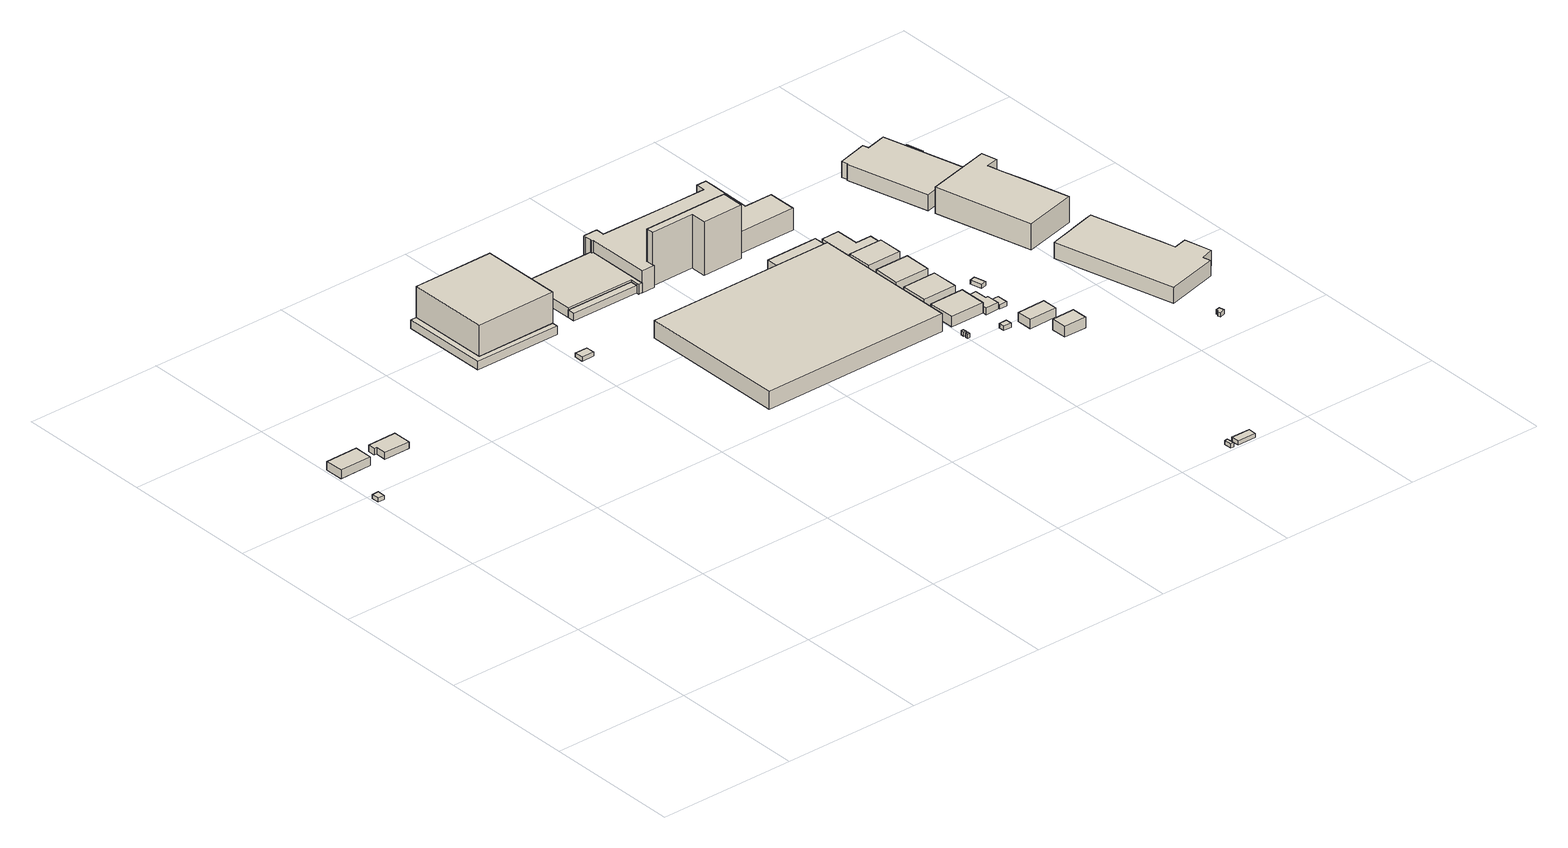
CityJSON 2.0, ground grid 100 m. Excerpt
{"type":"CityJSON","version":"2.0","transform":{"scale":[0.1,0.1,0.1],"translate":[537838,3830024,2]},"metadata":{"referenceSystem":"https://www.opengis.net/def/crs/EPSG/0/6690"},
"CityObjects":{
"building1":{"type":"Building","attributes":{"class":"3001","BuildingDetailAttribute.specifiedBuildingCoverageRate":0.6,"BuildingDetailAttribute.surveyYear":2017,"BuildingHighTideRiskAttribute.description":"1","BuildingHighTideRiskAttribute.rank":"2","BuildingHighTideRiskAttribute.depth":2.77,"BuildingIDAttribute.prefecture":"27","BuildingIDAttribute.city":"27125"},"geometry":[{"type":"Solid","lod":"1","boundaries":[[[[0,1,2,3]],[[2,4,5,3]],[[1,6,4,2]],[[0,7,6,1]],[[3,5,7,0]],[[4,6,7,5]]]]}]},
"building2":{"type":"Building","attributes":{"計測周辺長":74,"1/2500図郭":92,"区名":"住之江区","町丁目名称":"南港南４丁目","街区番号":2,"class":"3001","usage":"431","measuredHeight":6.2,"storeysAboveGround":2,"BuildingDetailAttribute.buildingRoofEdgeArea":314.36,"BuildingDetailAttribute.buildingStructureType":"610","BuildingDetailAttribute.buildingStructureOrgType":"2","BuildingDetailAttribute.detailedUsage":"1720","BuildingDetailAttribute.specifiedBuildingCoverageRate":0.6,"BuildingDetailAttribute.surveyYear":2017,"BuildingHighTideRiskAttribute.description":"1","BuildingHighTideRiskAttribute.rank":"2","BuildingHighTideRiskAttribute.depth":2.23,"BuildingIDAttribute.prefecture":"27","BuildingIDAttribute.city":"27125"},"geometry":[{"type":"Solid","lod":"1","boundaries":[[[[8,9,10,11]],[[10,12,13,11]],[[9,14,12,10]],[[8,15,14,9]],[[11,13,15,8]],[[12,14,15,13]]]]}]},
"building3":{"type":"Building","attributes":{"計測周辺長":69.24,"1/2500図郭":92,"区名":"住之江区","町丁目名称":"南港南４丁目","街区番号":2,"class":"3001","usage":"431","measuredHeight":4.8,"storeysAboveGround":1,"BuildingDetailAttribute.buildingRoofEdgeArea":267.5,"BuildingDetailAttribute.buildingStructureType":"601","BuildingDetailAttribute.buildingStructureOrgType":"1","BuildingDetailAttribute.detailedUsage":"1720","BuildingDetailAttribute.specifiedBuildingCoverageRate":0.6,"BuildingDetailAttribute.surveyYear":2017,"BuildingHighTideRiskAttribute.description":"1","BuildingHighTideRiskAttribute.rank":"2","BuildingHighTideRiskAttribute.depth":2.29,"BuildingIDAttribute.prefecture":"27","BuildingIDAttribute.city":"27125"},"geometry":[{"type":"Solid","lod":"1","boundaries":[[[[16,17,18,19,20,21]],[[20,22,23,21]],[[19,24,22,20]],[[18,25,24,19]],[[17,26,25,18]],[[16,27,26,17]],[[21,23,27,16]],[[22,24,25,26,27,23]]]]}]},
"building4":{"type":"Building","attributes":{"計測周辺長":254.71,"1/2500図郭":92,"区名":"住之江区","町丁目名称":"南港南４丁目","街区番号":1,"class":"3003","usage":"431","measuredHeight":6.1,"storeysAboveGround":5,"BuildingDetailAttribute.buildingRoofEdgeArea":4054.88,"BuildingDetailAttribute.buildingStructureType":"603","BuildingDetailAttribute.buildingStructureOrgType":"3","BuildingDetailAttribute.detailedUsage":"1720","BuildingDetailAttribute.specifiedBuildingCoverageRate":0.6,"BuildingDetailAttribute.surveyYear":2017,"BuildingHighTideRiskAttribute.description":"1","BuildingHighTideRiskAttribute.rank":"2","BuildingHighTideRiskAttribute.depth":2,"BuildingIDAttribute.prefecture":"27","BuildingIDAttribute.city":"27125"},"geometry":[{"type":"Solid","lod":"1","boundaries":[[[[28,29,30,31,32,33]],[[32,34,35,33]],[[31,36,34,32]],[[30,37,36,31]],[[29,38,37,30]],[[28,39,38,29]],[[33,35,39,28]],[[34,36,37,38,39,35]]]]}]},
"building5":{"type":"Building","attributes":{"計測周辺長":254.71,"1/2500図郭":92,"区名":"住之江区","町丁目名称":"南港南４丁目","街区番号":1,"class":"3002","usage":"431","measuredHeight":29.1,"storeysAboveGround":5,"BuildingDetailAttribute.buildingRoofEdgeArea":4054.88,"BuildingDetailAttribute.buildingStructureType":"603","BuildingDetailAttribute.buildingStructureOrgType":"3","BuildingDetailAttribute.detailedUsage":"1720","BuildingDetailAttribute.specifiedBuildingCoverageRate":0.6,"BuildingDetailAttribute.surveyYear":2017,"BuildingHighTideRiskAttribute.description":"1","BuildingHighTideRiskAttribute.rank":"2","BuildingHighTideRiskAttribute.depth":2.08,"BuildingIDAttribute.prefecture":"27","BuildingIDAttribute.city":"27125"},"geometry":[{"type":"Solid","lod":"1","boundaries":[[[[40,41,42,43]],[[42,44,45,43]],[[41,46,44,42]],[[40,47,46,41]],[[43,45,47,40]],[[44,46,47,45]]]]}]},
"building6":{"type":"Building","attributes":{"class":"3001","BuildingDetailAttribute.specifiedBuildingCoverageRate":0.6,"BuildingDetailAttribute.surveyYear":2017,"BuildingHighTideRiskAttribute.description":"1","BuildingHighTideRiskAttribute.rank":"2","BuildingHighTideRiskAttribute.depth":2.08,"BuildingIDAttribute.prefecture":"27","BuildingIDAttribute.city":"27125"},"geometry":[{"type":"Solid","lod":"1","boundaries":[[[[48,49,50,51]],[[50,52,53,51]],[[49,54,52,50]],[[48,55,54,49]],[[51,53,55,48]],[[52,54,55,53]]]]}]},
"building7":{"type":"Building","attributes":{"計測周辺長":212.27,"1/2500図郭":92,"区名":"住之江区","町丁目名称":"南港南４丁目","街区番号":1,"class":"3001","usage":"431","measuredHeight":5.3,"storeysAboveGround":1,"BuildingDetailAttribute.buildingRoofEdgeArea":2729.5,"BuildingDetailAttribute.buildingStructureType":"610","BuildingDetailAttribute.buildingStructureOrgType":"2","BuildingDetailAttribute.detailedUsage":"1720","BuildingDetailAttribute.specifiedBuildingCoverageRate":0.6,"BuildingDetailAttribute.surveyYear":2017,"BuildingHighTideRiskAttribute.description":"1","BuildingHighTideRiskAttribute.rank":"2","BuildingHighTideRiskAttribute.depth":2.12,"BuildingIDAttribute.prefecture":"27","BuildingIDAttribute.city":"27125"},"geometry":[{"type":"Solid","lod":"1","boundaries":[[[[56,57,58,59]],[[58,60,61,59]],[[57,62,60,58]],[[56,63,62,57]],[[59,61,63,56]],[[60,62,63,61]]]]}]},
"building8":{"type":"Building","attributes":{"計測周辺長":212.27,"1/2500図郭":92,"区名":"住之江区","町丁目名称":"南港南４丁目","街区番号":1,"class":"3001","usage":"431","measuredHeight":6.9,"storeysAboveGround":1,"BuildingDetailAttribute.buildingRoofEdgeArea":2729.5,"BuildingDetailAttribute.buildingStructureType":"610","BuildingDetailAttribute.buildingStructureOrgType":"2","BuildingDetailAttribute.detailedUsage":"1720","BuildingDetailAttribute.specifiedBuildingCoverageRate":0.6,"BuildingDetailAttribute.surveyYear":2017,"BuildingHighTideRiskAttribute.description":"1","BuildingHighTideRiskAttribute.rank":"2","BuildingHighTideRiskAttribute.depth":2.21,"BuildingIDAttribute.prefecture":"27","BuildingIDAttribute.city":"27125"},"geometry":[{"type":"Solid","lod":"1","boundaries":[[[[64,65,66,67,68,69,70,71,72]],[[71,73,74,72]],[[70,75,73,71]],[[69,76,75,70]],[[68,77,76,69]],[[67,78,77,68]],[[66,79,78,67]],[[65,80,79,66]],[[64,81,80,65]],[[72,74,81,64]],[[73,75,76,77,78,79,80,81,74]]]]}]},
"building9":{"type":"Building","attributes":{"計測周辺長":495.86,"1/2500図郭":92,"区名":"住之江区","町丁目名称":"南港南４丁目","街区番号":2,"class":"3001","usage":"431","measuredHeight":12.7,"storeysAboveGround":1,"BuildingDetailAttribute.buildingRoofEdgeArea":15133.29,"BuildingDetailAttribute.buildingStructureType":"610","BuildingDetailAttribute.buildingStructureOrgType":"2","BuildingDetailAttribute.detailedUsage":"1720","BuildingDetailAttribute.specifiedBuildingCoverageRate":0.6,"BuildingDetailAttribute.surveyYear":2017,"BuildingHighTideRiskAttribute.description":"1","BuildingHighTideRiskAttribute.rank":"2","BuildingHighTideRiskAttribute.depth":2.36,"BuildingIDAttribute.prefecture":"27","BuildingIDAttribute.city":"27125"},"geometry":[{"type":"Solid","lod":"1","boundaries":[[[[82,83,84,85]],[[84,86,87,85]],[[83,88,86,84]],[[82,89,88,83]],[[85,87,89,82]],[[86,88,89,87]]]]}]},
"building10":{"type":"Building","attributes":{"class":"3002","measuredHeight":38.7,"BuildingDetailAttribute.specifiedBuildingCoverageRate":0.6,"BuildingDetailAttribute.surveyYear":2017,"BuildingHighTideRiskAttribute.description":"1","BuildingHighTideRiskAttribute.rank":"2","BuildingHighTideRiskAttribute.depth":1.94,"BuildingIDAttribute.prefecture":"27","BuildingIDAttribute.city":"27125"},"geometry":[{"type":"Solid","lod":"1","boundaries":[[[[90,91,92,93,94,95,96,97]],[[96,98,99,97]],[[95,100,98,96]],[[94,101,100,95]],[[93,102,101,94]],[[92,103,102,93]],[[91,104,103,92]],[[90,105,104,91]],[[97,99,105,90]],[[98,100,101,102,103,104,105,99]]]]}]},
"building11":{"type":"Building","attributes":{"class":"3001","BuildingDetailAttribute.specifiedBuildingCoverageRate":0.6,"BuildingDetailAttribute.surveyYear":2017,"BuildingTsunamiRiskAttribute.description":"1","BuildingTsunamiRiskAttribute.rank":"1","BuildingTsunamiRiskAttribute.depth":0.15,"BuildingHighTideRiskAttribute.description":"1","BuildingHighTideRiskAttribute.rank":"2","BuildingHighTideRiskAttribute.depth":2.57,"BuildingIDAttribute.prefecture":"27","BuildingIDAttribute.city":"27125"},"geometry":[{"type":"Solid","lod":"1","boundaries":[[[[106,107,108,109]],[[108,110,111,109]],[[107,112,110,108]],[[106,113,112,107]],[[109,111,113,106]],[[110,112,113,111]]]]}]},
"building12":{"type":"Building","attributes":{"class":"3001","BuildingDetailAttribute.specifiedBuildingCoverageRate":0.6,"BuildingDetailAttribute.surveyYear":2017,"BuildingTsunamiRiskAttribute.description":"1","BuildingTsunamiRiskAttribute.rank":"1","BuildingTsunamiRiskAttribute.depth":0.1,"BuildingHighTideRiskAttribute.description":"1","BuildingHighTideRiskAttribute.rank":"2","BuildingHighTideRiskAttribute.depth":2.52,"BuildingIDAttribute.prefecture":"27","BuildingIDAttribute.city":"27125"},"geometry":[{"type":"Solid","lod":"1","boundaries":[[[[114,115,116,117]],[[116,118,119,117]],[[115,120,118,116]],[[114,121,120,115]],[[117,119,121,114]],[[118,120,121,119]]]]}]},
"building13":{"type":"Building","attributes":{"計測周辺長":381.72,"1/2500図郭":92,"区名":"住之江区","町丁目名称":"南港南４丁目","街区番号":1,"class":"3002","usage":"431","measuredHeight":15.7,"storeysAboveGround":3,"BuildingDetailAttribute.buildingRoofEdgeArea":4845.33,"BuildingDetailAttribute.buildingStructureType":"603","BuildingDetailAttribute.buildingStructureOrgType":"3","BuildingDetailAttribute.detailedUsage":"1720","BuildingDetailAttribute.specifiedBuildingCoverageRate":0.6,"BuildingDetailAttribute.surveyYear":2017,"BuildingHighTideRiskAttribute.description":"1","BuildingHighTideRiskAttribute.rank":"2","BuildingHighTideRiskAttribute.depth":2.08,"BuildingIDAttribute.prefecture":"27","BuildingIDAttribute.city":"27125"},"geometry":[{"type":"Solid","lod":"1","boundaries":[[[[122,123,124,125,126,127,128,129,130,131,132,133,134,135,136,137,138,139,140,141,142,143,144,145,146,147,148]],[[147,149,150,148]],[[146,151,149,147]],[[145,152,151,146]],[[144,153,152,145]],[[143,154,153,144]],[[142,155,154,143]],[[141,156,155,142]],[[140,157,156,141]],[[139,158,157,140]],[[138,159,158,139]],[[137,160,159,138]],[[136,161,160,137]],[[135,162,161,136]],[[134,163,162,135]],[[133,164,163,134]],[[132,165,164,133]],[[131,166,165,132]],[[130,167,166,131]],[[129,168,167,130]],[[128,169,168,129]],[[127,170,169,128]],[[126,171,170,127]],[[125,172,171,126]],[[124,173,172,125]],[[123,174,173,124]],[[122,175,174,123]],[[148,150,175,122]],[[149,151,152,153,154,155,156,157,158,159,160,161,162,163,164,165,166,167,168,169,170,171,172,173,174,175,150]]]]}]},
"building14":{"type":"Building","attributes":{"class":"3001","BuildingDetailAttribute.specifiedBuildingCoverageRate":0.6,"BuildingDetailAttribute.surveyYear":2017,"BuildingHighTideRiskAttribute.description":"1","BuildingHighTideRiskAttribute.rank":"2","BuildingHighTideRiskAttribute.depth":2.5,"BuildingIDAttribute.prefecture":"27","BuildingIDAttribute.city":"27125"},"geometry":[{"type":"Solid","lod":"1","boundaries":[[[[176,177,178,179]],[[178,180,181,179]],[[177,182,180,178]],[[176,183,182,177]],[[179,181,183,176]],[[180,182,183,181]]]]}]},
"building15":{"type":"Building","attributes":{"class":"3001","BuildingDetailAttribute.specifiedBuildingCoverageRate":0.6,"BuildingDetailAttribute.surveyYear":2017,"BuildingHighTideRiskAttribute.description":"1","BuildingHighTideRiskAttribute.rank":"2","BuildingHighTideRiskAttribute.depth":2.52,"BuildingIDAttribute.prefecture":"27","BuildingIDAttribute.city":"27125"},"geometry":[{"type":"Solid","lod":"1","boundaries":[[[[184,185,186,187]],[[186,188,189,187]],[[185,190,188,186]],[[184,191,190,185]],[[187,189,191,184]],[[188,190,191,189]]]]}]},
"building16":{"type":"Building","attributes":{"計測周辺長":94.96,"1/2500図郭":92,"区名":"住之江区","町丁目名称":"南港南４丁目","街区番号":2,"class":"3001","usage":"431","measuredHeight":7,"storeysAboveGround":2,"BuildingDetailAttribute.buildingRoofEdgeArea":342.16,"BuildingDetailAttribute.buildingStructureType":"610","BuildingDetailAttribute.buildingStructureOrgType":"2","BuildingDetailAttribute.detailedUsage":"1720","BuildingDetailAttribute.specifiedBuildingCoverageRate":0.6,"BuildingDetailAttribute.surveyYear":2017,"BuildingHighTideRiskAttribute.description":"1","BuildingHighTideRiskAttribute.rank":"2","BuildingHighTideRiskAttribute.depth":2.12,"BuildingIDAttribute.prefecture":"27","BuildingIDAttribute.city":"27125"},"geometry":[{"type":"Solid","lod":"1","boundaries":[[[[192,193,194,195]],[[194,196,197,195]],[[193,198,196,194]],[[192,199,198,193]],[[195,197,199,192]],[[196,198,199,197]]]]}]},
"building17":{"type":"Building","attributes":{"計測周辺長":127.09,"1/2500図郭":92,"区名":"住之江区","町丁目名称":"南港南４丁目","街区番号":2,"class":"3003","usage":"431","measuredHeight":7.4,"storeysAboveGround":1,"BuildingDetailAttribute.buildingRoofEdgeArea":707.1,"BuildingDetailAttribute.buildingStructureType":"610","BuildingDetailAttribute.buildingStructureOrgType":"2","BuildingDetailAttribute.detailedUsage":"1720","BuildingDetailAttribute.specifiedBuildingCoverageRate":0.6,"BuildingDetailAttribute.surveyYear":2017,"BuildingHighTideRiskAttribute.description":"1","BuildingHighTideRiskAttribute.rank":"2","BuildingHighTideRiskAttribute.depth":2.4,"BuildingIDAttribute.prefecture":"27","BuildingIDAttribute.city":"27125"},"geometry":[{"type":"Solid","lod":"1","boundaries":[[[[200,201,202,203,204]],[[203,205,206,204]],[[202,207,205,203]],[[201,208,207,202]],[[200,209,208,201]],[[204,206,209,200]],[[205,207,208,209,206]]]]}]},
"building18":{"type":"Building","attributes":{"class":"3001","measuredHeight":3.3,"BuildingDetailAttribute.specifiedBuildingCoverageRate":0.6,"BuildingDetailAttribute.surveyYear":2017,"BuildingTsunamiRiskAttribute.description":"1","BuildingTsunamiRiskAttribute.rank":"1","BuildingTsunamiRiskAttribute.depth":0.22,"BuildingHighTideRiskAttribute.description":"1","BuildingHighTideRiskAttribute.rank":"2","BuildingHighTideRiskAttribute.depth":2.61,"BuildingIDAttribute.prefecture":"27","BuildingIDAttribute.city":"27125"},"geometry":[{"type":"Solid","lod":"1","boundaries":[[[[210,211,212,213]],[[212,214,215,213]],[[211,216,214,212]],[[210,217,216,211]],[[213,215,217,210]],[[214,216,217,215]]]]}]},
"building19":{"type":"Building","attributes":{"計測周辺長":88.94,"1/2500図郭":92,"区名":"住之江区","町丁目名称":"南港南４丁目","街区番号":2,"class":"3003","usage":"431","measuredHeight":7.3,"storeysAboveGround":1,"BuildingDetailAttribute.buildingRoofEdgeArea":486.37,"BuildingDetailAttribute.buildingStructureType":"610","BuildingDetailAttribute.buildingStructureOrgType":"2","BuildingDetailAttribute.detailedUsage":"1720","BuildingDetailAttribute.specifiedBuildingCoverageRate":0.6,"BuildingDetailAttribute.surveyYear":2017,"BuildingHighTideRiskAttribute.description":"1","BuildingHighTideRiskAttribute.rank":"2","BuildingHighTideRiskAttribute.depth":2.67,"BuildingIDAttribute.prefecture":"27","BuildingIDAttribute.city":"27125"},"geometry":[{"type":"Solid","lod":"1","boundaries":[[[[218,219,220,221]],[[220,222,223,221]],[[219,224,222,220]],[[218,225,224,219]],[[221,223,225,218]],[[222,224,225,223]]]]}]},
"building20":{"type":"Building","attributes":{"計測周辺長":12.8,"1/2500図郭":92,"区名":"住之江区","町丁目名称":"南港南４丁目","街区番号":2,"class":"3001","usage":"431","storeysAboveGround":1,"BuildingDetailAttribute.buildingRoofEdgeArea":8.42,"BuildingDetailAttribute.buildingStructureType":"610","BuildingDetailAttribute.buildingStructureOrgType":"2","BuildingDetailAttribute.detailedUsage":"1720","BuildingDetailAttribute.specifiedBuildingCoverageRate":0.6,"BuildingDetailAttribute.surveyYear":2017,"BuildingHighTideRiskAttribute.description":"1","BuildingHighTideRiskAttribute.rank":"2","BuildingHighTideRiskAttribute.depth":2.2,"BuildingIDAttribute.prefecture":"27","BuildingIDAttribute.city":"27125"},"geometry":[{"type":"Solid","lod":"1","boundaries":[[[[226,227,228,229]],[[228,230,231,229]],[[227,232,230,228]],[[226,233,232,227]],[[229,231,233,226]],[[230,232,233,231]]]]}]},
"building21":{"type":"Building","attributes":{"計測周辺長":88.98,"1/2500図郭":92,"区名":"住之江区","町丁目名称":"南港南４丁目","街区番号":2,"class":"3003","usage":"431","measuredHeight":7.3,"storeysAboveGround":1,"BuildingDetailAttribute.buildingRoofEdgeArea":487.19,"BuildingDetailAttribute.buildingStructureType":"610","BuildingDetailAttribute.buildingStructureOrgType":"2","BuildingDetailAttribute.detailedUsage":"1720","BuildingDetailAttribute.specifiedBuildingCoverageRate":0.6,"BuildingDetailAttribute.surveyYear":2017,"BuildingHighTideRiskAttribute.description":"1","BuildingHighTideRiskAttribute.rank":"2","BuildingHighTideRiskAttribute.depth":2.61,"BuildingIDAttribute.prefecture":"27","BuildingIDAttribute.city":"27125"},"geometry":[{"type":"Solid","lod":"1","boundaries":[[[[234,235,236,237]],[[236,238,239,237]],[[235,240,238,236]],[[234,241,240,235]],[[237,239,241,234]],[[238,240,241,239]]]]}]},
"building22":{"type":"Building","attributes":{"計測周辺長":127.09,"1/2500図郭":92,"区名":"住之江区","町丁目名称":"南港南４丁目","街区番号":2,"class":"3001","usage":"431","measuredHeight":4.8,"storeysAboveGround":1,"BuildingDetailAttribute.buildingRoofEdgeArea":707.1,"BuildingDetailAttribute.buildingStructureType":"610","BuildingDetailAttribute.buildingStructureOrgType":"2","BuildingDetailAttribute.detailedUsage":"1720","BuildingDetailAttribute.specifiedBuildingCoverageRate":0.6,"BuildingDetailAttribute.surveyYear":2017,"BuildingHighTideRiskAttribute.description":"1","BuildingHighTideRiskAttribute.rank":"2","BuildingHighTideRiskAttribute.depth":2.42,"BuildingIDAttribute.prefecture":"27","BuildingIDAttribute.city":"27125"},"geometry":[{"type":"Solid","lod":"1","boundaries":[[[[203,242,243,244,245,246,204]],[[246,247,248,204]],[[245,249,247,246]],[[244,250,249,245]],[[243,251,250,244]],[[242,252,251,243]],[[203,253,252,242]],[[204,248,253,203]],[[247,249,250,251,252,253,248]]]]}]},
"building23":{"type":"Building","attributes":{"class":"3003","measuredHeight":6.5,"BuildingDetailAttribute.specifiedBuildingCoverageRate":0.6,"BuildingDetailAttribute.surveyYear":2017,"BuildingTsunamiRiskAttribute.description":"1","BuildingTsunamiRiskAttribute.rank":"2","BuildingTsunamiRiskAttribute.depth":0.57,"BuildingHighTideRiskAttribute.description":"1","BuildingHighTideRiskAttribute.rank":"3","BuildingHighTideRiskAttribute.depth":3.23,"BuildingIDAttribute.prefecture":"27","BuildingIDAttribute.city":"27125"},"geometry":[{"type":"Solid","lod":"1","boundaries":[[[[254,255,256,257]],[[256,258,259,257]],[[255,260,258,256]],[[254,261,260,255]],[[257,259,261,254]],[[258,260,261,259]]]]}]},
"building24":{"type":"Building","attributes":{"計測周辺長":85.84,"1/2500図郭":92,"区名":"住之江区","町丁目名称":"南港南４丁目","街区番号":2,"class":"3003","usage":"431","measuredHeight":7,"storeysAboveGround":1,"BuildingDetailAttribute.buildingRoofEdgeArea":448.31,"BuildingDetailAttribute.buildingStructureType":"610","BuildingDetailAttribute.buildingStructureOrgType":"2","BuildingDetailAttribute.detailedUsage":"1720","BuildingDetailAttribute.specifiedBuildingCoverageRate":0.6,"BuildingDetailAttribute.surveyYear":2017,"BuildingHighTideRiskAttribute.description":"1","BuildingHighTideRiskAttribute.rank":"2","BuildingHighTideRiskAttribute.depth":2.79,"BuildingIDAttribute.prefecture":"27","BuildingIDAttribute.city":"27125"},"geometry":[{"type":"Solid","lod":"1","boundaries":[[[[262,263,264,265]],[[264,266,267,265]],[[263,268,266,264]],[[262,269,268,263]],[[265,267,269,262]],[[266,268,269,267]]]]}]},
"building25":{"type":"Building","attributes":{"計測周辺長":127.09,"1/2500図郭":92,"区名":"住之江区","町丁目名称":"南港南４丁目","街区番号":2,"class":"3001","usage":"431","storeysAboveGround":1,"BuildingDetailAttribute.buildingRoofEdgeArea":707.1,"BuildingDetailAttribute.buildingStructureType":"610","BuildingDetailAttribute.buildingStructureOrgType":"2","BuildingDetailAttribute.detailedUsage":"1720","BuildingDetailAttribute.specifiedBuildingCoverageRate":0.6,"BuildingDetailAttribute.surveyYear":2017,"BuildingHighTideRiskAttribute.description":"1","BuildingHighTideRiskAttribute.rank":"2","BuildingHighTideRiskAttribute.depth":2.6,"BuildingIDAttribute.prefecture":"27","BuildingIDAttribute.city":"27125"},"geometry":[{"type":"Solid","lod":"1","boundaries":[[[[270,271,272,273]],[[272,274,275,273]],[[271,276,274,272]],[[270,277,276,271]],[[273,275,277,270]],[[274,276,277,275]]]]}]},
"building26":{"type":"Building","attributes":{"class":"3001","measuredHeight":7.7,"BuildingDetailAttribute.specifiedBuildingCoverageRate":0.6,"BuildingDetailAttribute.surveyYear":2017,"BuildingTsunamiRiskAttribute.description":"1","BuildingTsunamiRiskAttribute.rank":"1","BuildingTsunamiRiskAttribute.depth":0.4,"BuildingHighTideRiskAttribute.description":"1","BuildingHighTideRiskAttribute.rank":"3","BuildingHighTideRiskAttribute.depth":3.05,"BuildingIDAttribute.prefecture":"27","BuildingIDAttribute.city":"27125"},"geometry":[{"type":"Solid","lod":"1","boundaries":[[[[278,279,280,281]],[[280,282,283,281]],[[279,284,282,280]],[[278,285,284,279]],[[281,283,285,278]],[[282,284,285,283]]]]}]},
"building27":{"type":"Building","attributes":{"計測周辺長":97.88,"1/2500図郭":92,"区名":"住之江区","町丁目名称":"南港南４丁目","街区番号":2,"class":"3001","usage":"431","measuredHeight":5.9,"storeysAboveGround":1,"BuildingDetailAttribute.buildingRoofEdgeArea":400.72,"BuildingDetailAttribute.buildingStructureType":"610","BuildingDetailAttribute.buildingStructureOrgType":"2","BuildingDetailAttribute.detailedUsage":"1720","BuildingDetailAttribute.specifiedBuildingCoverageRate":0.6,"BuildingDetailAttribute.surveyYear":2017,"BuildingHighTideRiskAttribute.description":"1","BuildingHighTideRiskAttribute.rank":"2","BuildingHighTideRiskAttribute.depth":2.79,"BuildingIDAttribute.prefecture":"27","BuildingIDAttribute.city":"27125"},"geometry":[{"type":"Solid","lod":"1","boundaries":[[[[286,287,288,289,290,291]],[[290,292,293,291]],[[289,294,292,290]],[[288,295,294,289]],[[287,296,295,288]],[[286,297,296,287]],[[291,293,297,286]],[[292,294,295,296,297,293]]]]}]},
"building28":{"type":"Building","attributes":{"計測周辺長":25.43,"1/2500図郭":92,"区名":"住之江区","町丁目名称":"南港南４丁目","街区番号":2,"class":"3001","usage":"431","storeysAboveGround":1,"BuildingDetailAttribute.buildingRoofEdgeArea":35.66,"BuildingDetailAttribute.buildingStructureType":"610","BuildingDetailAttribute.buildingStructureOrgType":"2","BuildingDetailAttribute.detailedUsage":"1720","BuildingDetailAttribute.specifiedBuildingCoverageRate":0.6,"BuildingDetailAttribute.surveyYear":2017,"BuildingTsunamiRiskAttribute.description":"1","BuildingTsunamiRiskAttribute.rank":"1","BuildingTsunamiRiskAttribute.depth":0.02,"BuildingHighTideRiskAttribute.description":"1","BuildingHighTideRiskAttribute.rank":"2","BuildingHighTideRiskAttribute.depth":2.58,"BuildingIDAttribute.prefecture":"27","BuildingIDAttribute.city":"27125"},"geometry":[{"type":"Solid","lod":"1","boundaries":[[[[298,299,300,301]],[[300,302,303,301]],[[299,304,302,300]],[[298,305,304,299]],[[301,303,305,298]],[[302,304,305,303]]]]}]},
"building29":{"type":"Building","attributes":{"計測周辺長":16.42,"1/2500図郭":92,"区名":"住之江区","町丁目名称":"南港南５丁目","街区番号":6,"class":"3001","usage":"431","storeysAboveGround":1,"BuildingDetailAttribute.buildingRoofEdgeArea":16.44,"BuildingDetailAttribute.buildingStructureType":"603","BuildingDetailAttribute.buildingStructureOrgType":"3","BuildingDetailAttribute.detailedUsage":"1720","BuildingDetailAttribute.specifiedBuildingCoverageRate":0.6,"BuildingDetailAttribute.surveyYear":2017,"BuildingTsunamiRiskAttribute.description":"1","BuildingTsunamiRiskAttribute.rank":"1","BuildingTsunamiRiskAttribute.depth":0.2,"BuildingIDAttribute.prefecture":"27","BuildingIDAttribute.city":"27125"},"geometry":[{"type":"Solid","lod":"1","boundaries":[[[[306,307,308,309,310,311]],[[310,312,313,311]],[[309,314,312,310]],[[308,315,314,309]],[[307,316,315,308]],[[306,317,316,307]],[[311,313,317,306]],[[312,314,315,316,317,313]]]]}]},
"building30":{"type":"Building","attributes":{"計測周辺長":26.34,"1/2500図郭":92,"区名":"住之江区","町丁目名称":"南港南５丁目","街区番号":5,"class":"3003","usage":"431","measuredHeight":5.2,"storeysAboveGround":1,"BuildingDetailAttribute.buildingRoofEdgeArea":29.38,"BuildingDetailAttribute.buildingStructureType":"603","BuildingDetailAttribute.buildingStructureOrgType":"3","BuildingDetailAttribute.detailedUsage":"1720","BuildingDetailAttribute.specifiedBuildingCoverageRate":0.6,"BuildingDetailAttribute.surveyYear":2017,"BuildingHighTideRiskAttribute.description":"1","BuildingHighTideRiskAttribute.rank":"2","BuildingHighTideRiskAttribute.depth":2.27,"BuildingIDAttribute.prefecture":"27","BuildingIDAttribute.city":"27125"},"geometry":[{"type":"Solid","lod":"1","boundaries":[[[[318,319,320,321]],[[320,322,323,321]],[[319,324,322,320]],[[318,325,324,319]],[[321,323,325,318]],[[322,324,325,323]]]]}]},
"building31":{"type":"Building","attributes":{"計測周辺長":277.01,"1/2500図郭":92,"区名":"住之江区","町丁目名称":"南港南５丁目","街区番号":5,"class":"3002","usage":"431","measuredHeight":11.5,"storeysAboveGround":1,"BuildingDetailAttribute.buildingRoofEdgeArea":3719.06,"BuildingDetailAttribute.buildingStructureType":"603","BuildingDetailAttribute.buildingStructureOrgType":"3","BuildingDetailAttribute.detailedUsage":"1720","BuildingDetailAttribute.specifiedBuildingCoverageRate":0.6,"BuildingDetailAttribute.surveyYear":2017,"BuildingTsunamiRiskAttribute.description":"1","BuildingTsunamiRiskAttribute.rank":"1","BuildingTsunamiRiskAttribute.depth":0.03,"BuildingHighTideRiskAttribute.description":"1","BuildingHighTideRiskAttribute.rank":"2","BuildingHighTideRiskAttribute.depth":2.3,"BuildingIDAttribute.prefecture":"27","BuildingIDAttribute.city":"27125"},"geometry":[{"type":"Solid","lod":"1","boundaries":[[[[326,327,328,329,330,331,332,333,334,335,336,337,338,339]],[[338,340,341,339]],[[337,342,340,338]],[[336,343,342,337]],[[335,344,343,336]],[[334,345,344,335]],[[333,346,345,334]],[[332,347,346,333]],[[331,348,347,332]],[[330,349,348,331]],[[329,350,349,330]],[[328,351,350,329]],[[327,352,351,328]],[[326,353,352,327]],[[339,341,353,326]],[[340,342,343,344,345,346,347,348,349,350,351,352,353,341]]]]}]},
"building32":{"type":"Building","attributes":{"計測周辺長":241.85,"1/2500図郭":92,"区名":"住之江区","町丁目名称":"南港南５丁目","街区番号":5,"class":"3002","usage":"431","measuredHeight":18.8,"storeysAboveGround":1,"BuildingDetailAttribute.buildingRoofEdgeArea":2951.81,"BuildingDetailAttribute.buildingStructureType":"603","BuildingDetailAttribute.buildingStructureOrgType":"3","BuildingDetailAttribute.detailedUsage":"1720","BuildingDetailAttribute.specifiedBuildingCoverageRate":0.6,"BuildingDetailAttribute.surveyYear":2017,"BuildingHighTideRiskAttribute.description":"1","BuildingHighTideRiskAttribute.rank":"2","BuildingHighTideRiskAttribute.depth":2.45,"BuildingIDAttribute.prefecture":"27","BuildingIDAttribute.city":"27125"},"geometry":[{"type":"Solid","lod":"1","boundaries":[[[[354,355,356,357,358,359,360,361,362]],[[361,363,364,362]],[[360,365,363,361]],[[359,366,365,360]],[[358,367,366,359]],[[357,368,367,358]],[[356,369,368,357]],[[355,370,369,356]],[[354,371,370,355]],[[362,364,371,354]],[[363,365,366,367,368,369,370,371,364]]]]}]},
"building33":{"type":"Building","attributes":{"計測周辺長":223.88,"1/2500図郭":92,"区名":"住之江区","町丁目名称":"南港南５丁目","街区番号":5,"class":"3002","usage":"441","measuredHeight":11.6,"storeysAboveGround":1,"BuildingDetailAttribute.buildingRoofEdgeArea":2566.66,"BuildingDetailAttribute.buildingStructureType":"603","BuildingDetailAttribute.buildingStructureOrgType":"3","BuildingDetailAttribute.detailedUsage":"1510","BuildingDetailAttribute.specifiedBuildingCoverageRate":0.6,"BuildingDetailAttribute.surveyYear":2017,"BuildingHighTideRiskAttribute.description":"1","BuildingHighTideRiskAttribute.rank":"2","BuildingHighTideRiskAttribute.depth":2.55,"BuildingIDAttribute.prefecture":"27","BuildingIDAttribute.city":"27125"},"geometry":[{"type":"Solid","lod":"1","boundaries":[[[[372,373,374,375,376,377,378,379]],[[378,380,381,379]],[[377,382,380,378]],[[376,383,382,377]],[[375,384,383,376]],[[374,385,384,375]],[[373,386,385,374]],[[372,387,386,373]],[[379,381,387,372]],[[380,382,383,384,385,386,387,381]]]]}]},
"building34":{"type":"Building","attributes":{"計測周辺長":28.4,"1/2500図郭":92,"区名":"住之江区","町丁目名称":"南港南５丁目","街区番号":5,"class":"3003","usage":"431","measuredHeight":5.2,"storeysAboveGround":1,"BuildingDetailAttribute.buildingRoofEdgeArea":32.31,"BuildingDetailAttribute.buildingStructureType":"603","BuildingDetailAttribute.buildingStructureOrgType":"3","BuildingDetailAttribute.detailedUsage":"1720","BuildingDetailAttribute.specifiedBuildingCoverageRate":0.6,"BuildingDetailAttribute.surveyYear":2017,"BuildingHighTideRiskAttribute.description":"1","BuildingHighTideRiskAttribute.rank":"2","BuildingHighTideRiskAttribute.depth":2.35,"BuildingIDAttribute.prefecture":"27","BuildingIDAttribute.city":"27125"},"geometry":[{"type":"Solid","lod":"1","boundaries":[[[[388,389,390,391]],[[390,392,393,391]],[[389,394,392,390]],[[388,395,394,389]],[[391,393,395,388]],[[392,394,395,393]]]]}]},
"building35":{"type":"Building","attributes":{"計測周辺長":44.89,"1/2500図郭":92,"区名":"住之江区","町丁目名称":"南港南５丁目","街区番号":5,"class":"3003","usage":"431","measuredHeight":3.8,"storeysAboveGround":1,"BuildingDetailAttribute.buildingRoofEdgeArea":50.94,"BuildingDetailAttribute.buildingStructureType":"603","BuildingDetailAttribute.buildingStructureOrgType":"3","BuildingDetailAttribute.detailedUsage":"1720","BuildingDetailAttribute.specifiedBuildingCoverageRate":0.6,"BuildingDetailAttribute.surveyYear":2017,"BuildingHighTideRiskAttribute.description":"1","BuildingHighTideRiskAttribute.rank":"2","BuildingHighTideRiskAttribute.depth":2.27,"BuildingIDAttribute.prefecture":"27","BuildingIDAttribute.city":"27125"},"geometry":[{"type":"Solid","lod":"1","boundaries":[[[[396,397,398,399,400,401]],[[400,402,403,401]],[[399,404,402,400]],[[398,405,404,399]],[[397,406,405,398]],[[396,407,406,397]],[[401,403,407,396]],[[402,404,405,406,407,403]]]]}]},
"building36":{"type":"Building","attributes":{"class":"3001","BuildingDetailAttribute.specifiedBuildingCoverageRate":0.6,"BuildingDetailAttribute.surveyYear":2017,"BuildingHighTideRiskAttribute.description":"1","BuildingHighTideRiskAttribute.rank":"2","BuildingHighTideRiskAttribute.depth":2.34,"BuildingIDAttribute.prefecture":"27","BuildingIDAttribute.city":"27125"},"geometry":[{"type":"Solid","lod":"1","boundaries":[[[[408,409,410,411]],[[410,412,413,411]],[[409,414,412,410]],[[408,415,414,409]],[[411,413,415,408]],[[412,414,415,413]]]]}]},
"building37":{"type":"Building","attributes":{"計測周辺長":223.88,"1/2500図郭":92,"区名":"住之江区","町丁目名称":"南港南５丁目","街区番号":5,"class":"3003","usage":"441","measuredHeight":6.3,"storeysAboveGround":1,"BuildingDetailAttribute.buildingRoofEdgeArea":2566.66,"BuildingDetailAttribute.buildingStructureType":"603","BuildingDetailAttribute.buildingStructureOrgType":"3","BuildingDetailAttribute.detailedUsage":"1510","BuildingDetailAttribute.specifiedBuildingCoverageRate":0.6,"BuildingDetailAttribute.surveyYear":2017,"BuildingHighTideRiskAttribute.description":"1","BuildingHighTideRiskAttribute.rank":"2","BuildingHighTideRiskAttribute.depth":2.4,"BuildingIDAttribute.prefecture":"27","BuildingIDAttribute.city":"27125"},"geometry":[{"type":"Solid","lod":"1","boundaries":[[[[416,417,418,419]],[[418,420,421,419]],[[417,422,420,418]],[[416,423,422,417]],[[419,421,423,416]],[[420,422,423,421]]]]}]},
"building38":{"type":"Building","attributes":{"class":"3001","measuredHeight":3.9,"BuildingDetailAttribute.specifiedBuildingCoverageRate":0.6,"BuildingDetailAttribute.surveyYear":2017,"BuildingHighTideRiskAttribute.description":"1","BuildingHighTideRiskAttribute.rank":"2","BuildingHighTideRiskAttribute.depth":2.34,"BuildingIDAttribute.prefecture":"27","BuildingIDAttribute.city":"27125"},"geometry":[{"type":"Solid","lod":"1","boundaries":[[[[424,425,426,427]],[[426,428,429,427]],[[425,430,428,426]],[[424,431,430,425]],[[427,429,431,424]],[[428,430,431,429]]]]}]}
},
"vertices":[
[13,2908,13],[12,2963,13],[61,2964,13],[61,2909,13],[61,2964,43],[61,2909,43],[12,2963,43],[13,2908,43],
[11,3259,16],[9,3391,16],[247,3394,16],[248,3261,16],[247,3394,78],[248,3261,78],[9,3391,78],[11,3259,78],
[362,3257,16],[362,3337,16],[342,3337,16],[342,3389,16],[555,3390,16],[556,3258,16],[555,3390,64],[556,3258,64],[342,3389,64],[342,3337,64],[362,3337,64],[362,3257,64],
[2099,3676,18],[1462,3675,18],[1460,4310,18],[1505,4311,18],[1507,3717,18],[2099,3719,18],[1507,3717,79],[2099,3719,79],[1505,4311,79],[1460,4310,79],[1462,3675,79],[2099,3676,79],
[2097,4312,13],[2099,3719,13],[1507,3717,13],[1505,4311,13],[1507,3717,303],[1505,4311,303],[2099,3719,303],[2097,4312,303],
[2015,3341,17],[2015,3405,17],[2108,3405,17],[2108,3341,17],[2108,3405,47],[2108,3341,47],[2015,3405,47],[2015,3341,47],
[2779,3724,21],[2274,3725,21],[2274,3780,21],[2779,3779,21],[2274,3780,74],[2779,3779,74],[2274,3725,74],[2779,3724,74],
[2798,4186,19],[2798,4174,19],[2809,4174,19],[2808,3707,19],[2779,3708,19],[2779,3724,19],[2779,3779,19],[2274,3780,19],[2272,4185,19],[2274,3780,88],[2272,4185,88],[2779,3779,88],[2779,3724,88],[2779,3708,88],[2808,3707,88],[2809,4174,88],[2798,4174,88],[2798,4186,88],
[2530,2176,17],[2527,3262,17],[3919,3266,17],[3923,2180,17],[3919,3266,145],[3923,2180,145],[2527,3262,145],[2530,2176,145],
[2904,3777,20],[3444,3781,20],[3526,3780,20],[3525,3666,20],[3525,3614,20],[3224,3613,20],[3223,3725,20],[2904,3723,20],[3223,3725,407],[2904,3723,407],[3224,3613,407],[3525,3614,407],[3525,3666,407],[3526,3780,407],[3444,3781,407],[2904,3777,407],
[4402,69,13],[4425,70,13],[4426,12,13],[4403,12,13],[4426,12,43],[4403,12,43],[4425,70,43],[4402,69,43],
[4459,9,13],[4459,68,13],[4598,68,13],[4597,9,13],[4598,68,43],[4597,9,43],[4459,68,43],[4459,9,43],
[2903,4188,18],[3440,4185,18],[3704,4184,18],[3705,4251,18],[3779,4251,18],[3778,4181,18],[3776,3873,18],[3860,3873,18],[3860,3874,18],[3982,3874,18],[3983,3666,18],[3525,3666,18],[3526,3780,18],[3444,3781,18],[2904,3777,18],[2904,3723,18],[2904,3707,18],[2808,3707,18],[2809,4174,18],[2798,4174,18],[2798,4186,18],[2798,4191,18],[2796,4233,18],[2795,4246,18],[2801,4251,18],[2900,4252,18],[2903,4248,18],[2900,4252,175],[2903,4248,175],[2801,4251,175],[2795,4246,175],[2796,4233,175],[2798,4191,175],[2798,4186,175],[2798,4174,175],[2809,4174,175],[2808,3707,175],[2904,3707,175],[2904,3723,175],[2904,3777,175],[3444,3781,175],[3526,3780,175],[3525,3666,175],[3983,3666,175],[3982,3874,175],[3860,3874,175],[3860,3873,175],[3776,3873,175],[3778,4181,175],[3779,4251,175],[3705,4251,175],[3704,4184,175],[3440,4185,175],[2903,4188,175],
[3989,2018,16],[3989,2038,16],[4007,2039,16],[4007,2019,16],[4007,2039,46],[4007,2019,46],[3989,2038,46],[3989,2018,46],
[3989,2053,15],[3989,2078,15],[4006,2079,15],[4007,2054,15],[4006,2079,45],[4007,2054,45],[3989,2078,45],[3989,2053,45],
[3569,3329,15],[3568,3418,15],[3954,3421,15],[3955,3333,15],[3954,3421,85],[3955,3333,85],[3568,3418,85],[3569,3329,85],
[4006,2188,12],[4005,2385,12],[4256,2386,12],[4256,2348,12],[4257,2189,12],[4256,2348,86],[4257,2189,86],[4256,2386,86],[4005,2385,86],[4006,2188,86],
[4227,1998,7],[4284,1999,7],[4284,1955,7],[4227,1955,7],[4284,1955,40],[4227,1955,40],[4284,1999,40],[4227,1998,40],
[4004,2644,12],[4254,2646,12],[4256,2452,12],[4006,2450,12],[4256,2452,85],[4006,2450,85],[4254,2646,85],[4004,2644,85],
[3940,3274,17],[3940,3319,17],[3959,3319,17],[3958,3274,17],[3959,3319,47],[3958,3274,47],[3940,3319,47],[3940,3274,47],
[4006,2713,11],[4007,2908,11],[4257,2907,11],[4257,2712,11],[4257,2907,83],[4257,2712,83],[4007,2908,83],[4006,2713,83],
[4334,2349,12],[4336,2257,12],[4354,2257,12],[4356,2161,12],[4258,2159,12],[4258,2159,60],[4257,2189,60],[4356,2161,60],[4354,2257,60],[4336,2257,60],[4334,2349,60],[4256,2348,60],
[4364,1981,6],[4572,1984,6],[4574,1873,6],[4366,1869,6],[4574,1873,71],[4366,1869,71],[4572,1984,71],[4364,1981,71],
[4006,2975,11],[4005,3154,11],[4255,3155,11],[4255,2975,11],[4255,3155,81],[4255,2975,81],[4005,3154,81],[4006,2975,81],
[4365,2158,11],[4364,2239,11],[4422,2240,11],[4422,2158,11],[4422,2240,41],[4422,2158,41],[4364,2239,41],[4365,2158,41],
[4461,1770,7],[4629,1772,7],[4630,1658,7],[4463,1656,7],[4630,1658,84],[4463,1656,84],[4629,1772,84],[4461,1770,84],
[4001,3163,12],[3999,3408,12],[4127,3409,12],[4129,3239,12],[4244,3240,12],[4245,3165,12],[4244,3240,71],[4245,3165,71],[4129,3239,71],[4127,3409,71],[3999,3408,71],[4001,3163,71],
[4412,2492,13],[4453,2502,13],[4472,2419,13],[4432,2409,13],[4472,2419,43],[4432,2409,43],[4453,2502,43],[4412,2492,43],
[5329,1232,13],[5339,1242,13],[5339,1257,13],[5369,1262,13],[5377,1225,13],[5337,1210,13],[5377,1225,43],[5337,1210,43],[5369,1262,43],[5339,1257,43],[5339,1242,43],[5329,1232,43],
[5043,2401,16],[5038,2429,16],[5135,2455,16],[5145,2427,16],[5135,2455,68],[5145,2427,68],[5038,2429,68],[5043,2401,68],
[5372,2487,14],[5468,2108,14],[5499,1991,14],[5530,1869,14],[5625,1892,14],[5672,1695,14],[5580,1664,14],[5593,1610,14],[5217,1516,14],[4995,2388,14],[5043,2401,14],[5145,2427,14],[5217,2446,14],[5324,2474,14],[5217,2446,129],[5324,2474,129],[5145,2427,129],[5043,2401,129],[4995,2388,129],[5217,1516,129],[5593,1610,129],[5580,1664,129],[5672,1695,129],[5625,1892,129],[5530,1869,129],[5499,1991,129],[5468,2108,129],[5372,2487,129],
[5333,2644,14],[4951,2553,14],[4777,3256,14],[4777,3258,14],[5246,3371,14],[5272,3258,14],[5184,3238,14],[5205,3150,14],[5250,2978,14],[5205,3150,202],[5250,2978,202],[5184,3238,202],[5272,3258,202],[5246,3371,202],[4777,3258,202],[4777,3256,202],[4951,2553,202],[5333,2644,202],
[4611,3896,14],[4620,3898,14],[4608,3945,14],[4826,4001,14],[4837,3958,14],[4985,3996,14],[5136,3401,14],[4762,3306,14],[5136,3401,129],[4762,3306,129],[4985,3996,129],[4837,3958,129],[4826,4001,129],[4608,3945,129],[4620,3898,129],[4611,3896,129],
[5217,2446,16],[5207,2473,16],[5319,2502,16],[5324,2474,16],[5319,2502,68],[5324,2474,68],[5207,2473,68],[5217,2446,68],
[5205,3150,16],[5250,3166,16],[5263,3113,16],[5238,3101,16],[5269,2983,16],[5250,2978,16],[5269,2983,54],[5250,2978,54],[5238,3101,54],[5263,3113,54],[5250,3166,54],[5205,3150,54],
[5155,3430,16],[5180,3437,16],[5188,3418,16],[5160,3410,16],[5188,3418,46],[5160,3410,46],[5180,3437,46],[5155,3430,46],
[5020,3877,16],[5090,3895,16],[5120,3777,16],[5049,3760,16],[5120,3777,79],[5049,3760,79],[5090,3895,79],[5020,3877,79],
[5191,3466,15],[5222,3473,15],[5236,3415,15],[5205,3408,15],[5236,3415,53],[5205,3408,53],[5222,3473,53],[5191,3466,53]
]}
